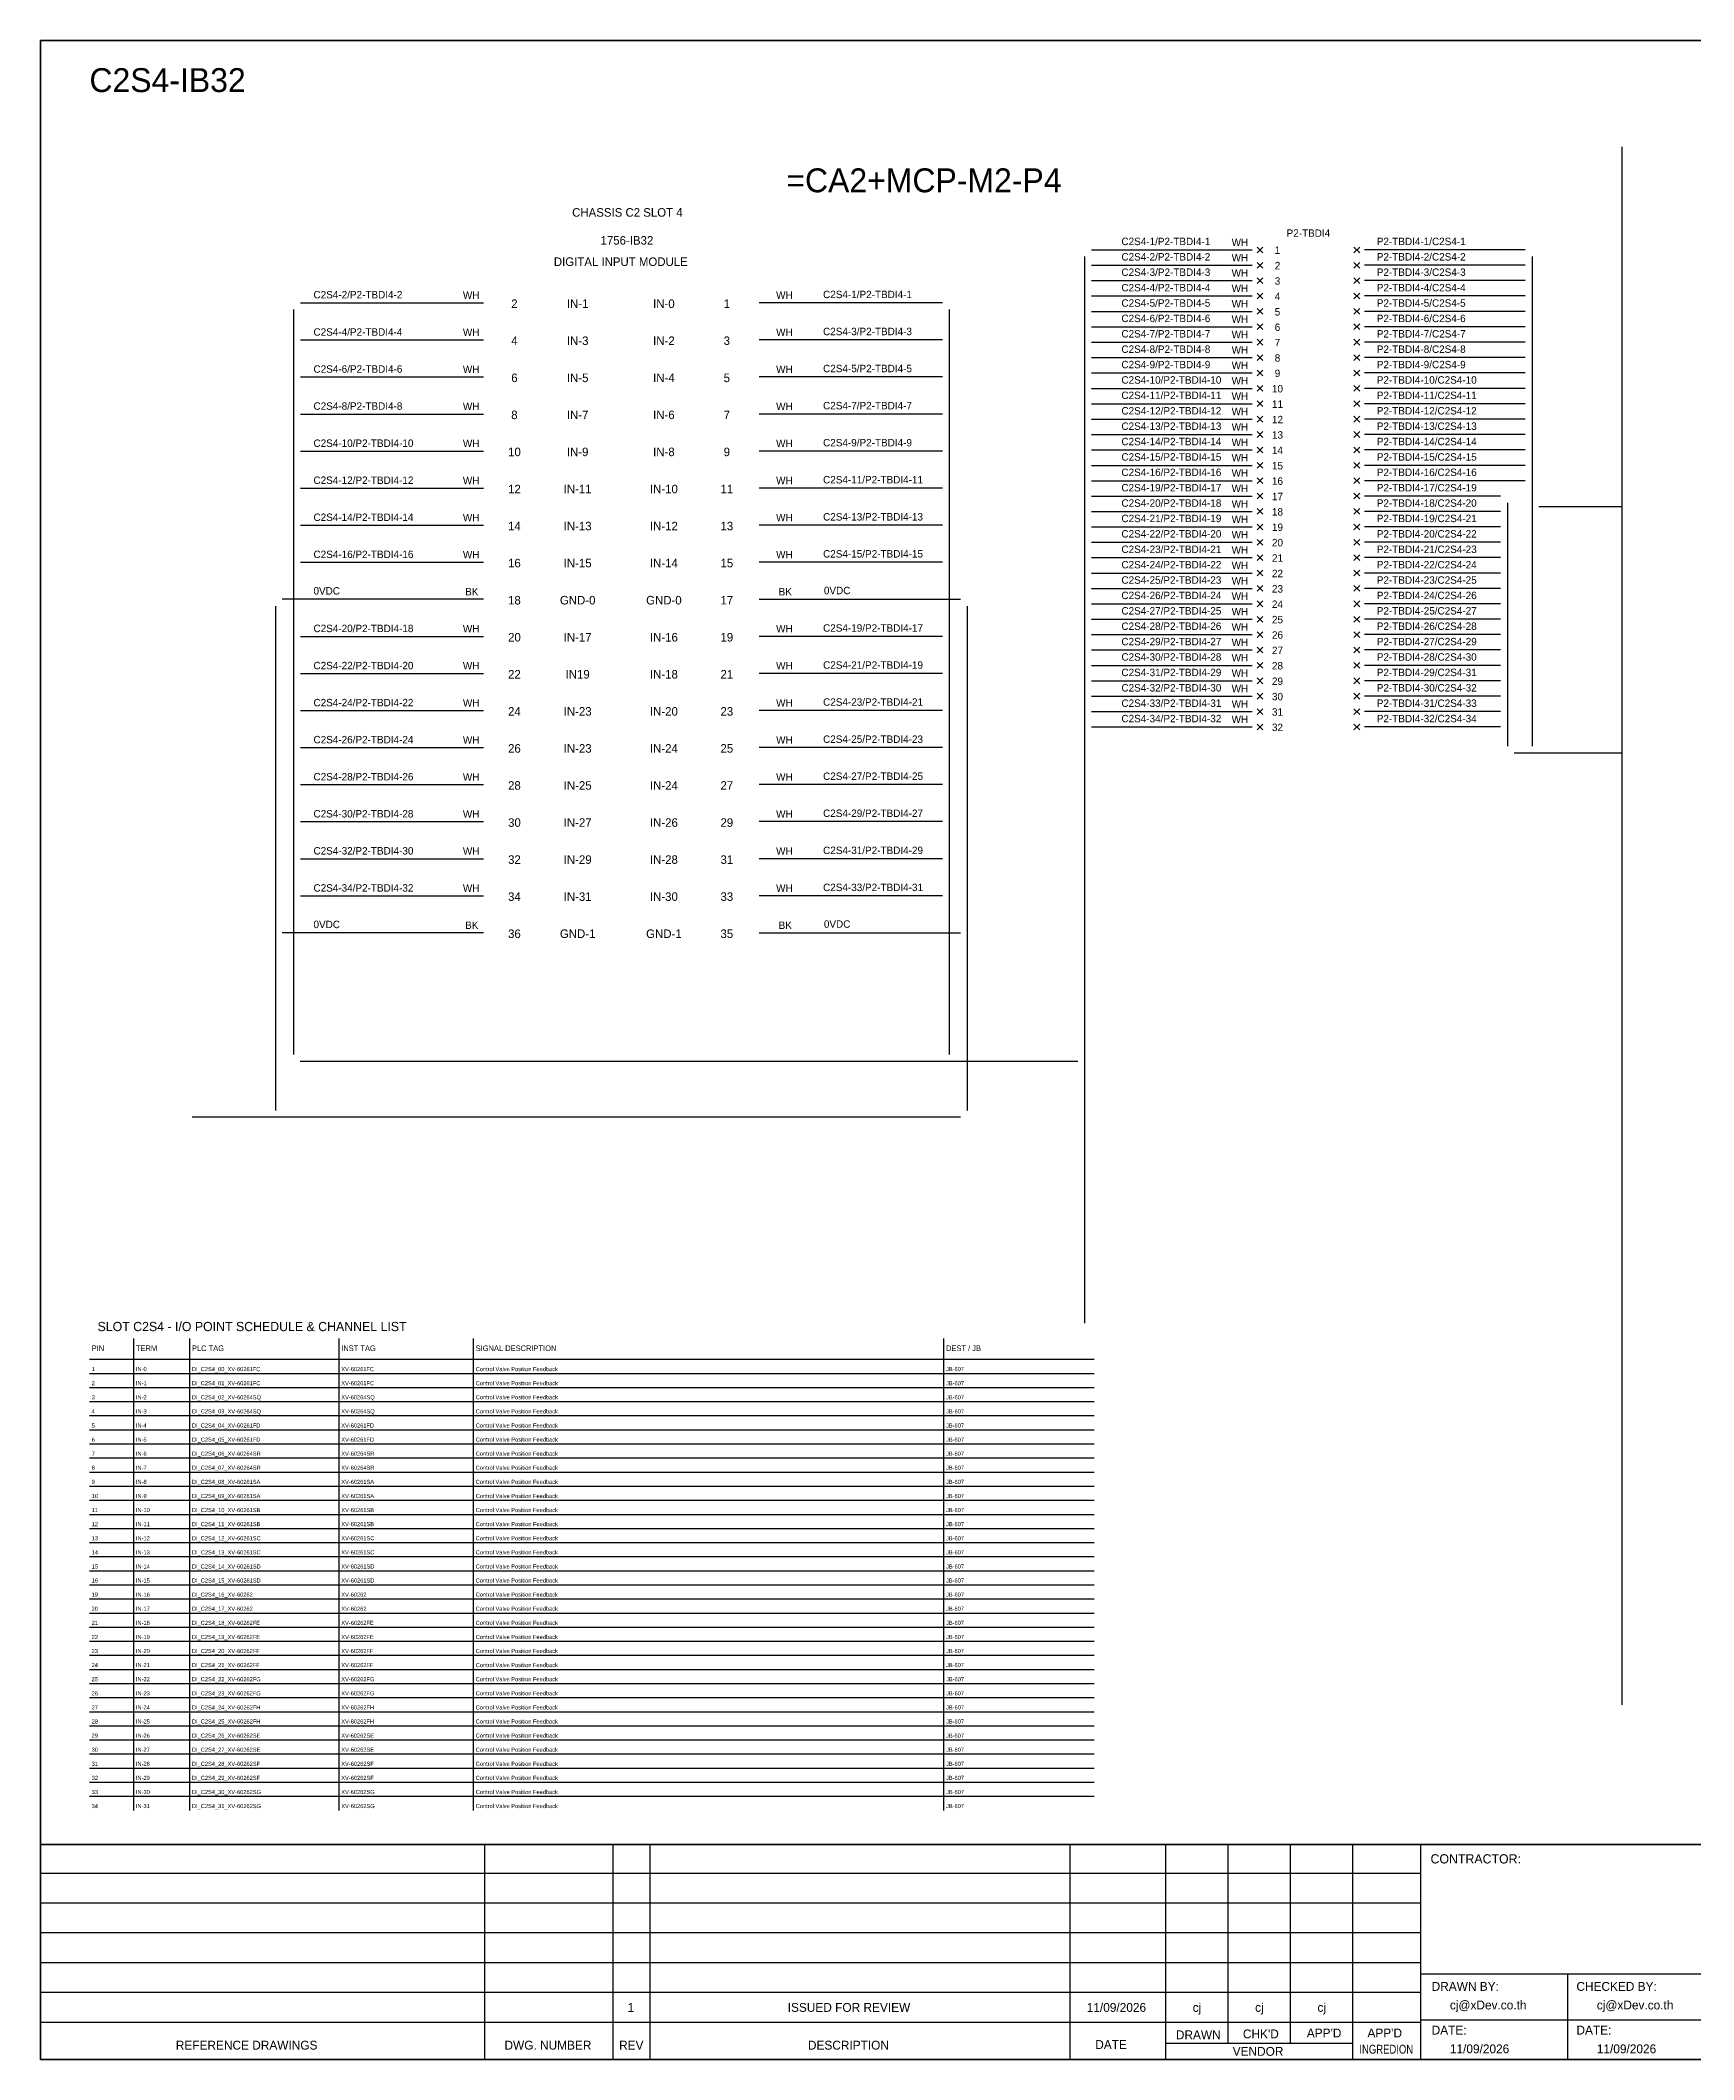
# Model space of a CAD drawing. Header units: metres. Extents: x 0 to 54213, y 0 to 2704.
# Drawn here: x 29353 to 31567, y 0 to 2704 of the extents above; entities that cross this region are included whole.
import ezdxf
from ezdxf.enums import TextEntityAlignment as Align

# ---------------------------------------------------------------- set-up
doc = ezdxf.new("R2010")
doc.units = ezdxf.units.M

msp = doc.modelspace()

# ---------------------------------------------------------------- linework, layer by layer
at = {"color": 1, "ltscale": 25.4}
for p, q in [((30990.3, 2427.5), (30982.7, 2419.9)), ((30982.7, 2427.5), (30990.3, 2419.9)), ((30990.3, 2406.9), (30982.7, 2399.2)), ((30982.7, 2406.9), (30990.3, 2399.2)), ((31112.4, 2427.5), (31120.1, 2419.9)), ((31120.1, 2427.5), (31112.4, 2419.9)), ((31112.4, 2406.9), (31120.1, 2399.2)), ((31120.1, 2406.9), (31112.4, 2399.2)), ((30990.3, 2386.3), (30982.7, 2378.6)), ((30982.7, 2386.3), (30990.3, 2378.6)), ((31112.4, 2386.3), (31120.1, 2378.6)), ((31120.1, 2386.3), (31112.4, 2378.6)), ((30990.3, 2365.7), (30982.7, 2358)), ((30982.7, 2365.7), (30990.3, 2358)), ((31112.4, 2365.7), (31120.1, 2358)), ((31120.1, 2365.7), (31112.4, 2358)), ((30990.3, 2345.1), (30982.7, 2337.4)), ((30982.7, 2345.1), (30990.3, 2337.4)), ((31112.4, 2345.1), (31120.1, 2337.4)), ((31120.1, 2345.1), (31112.4, 2337.4)), ((30990.3, 2324.5), (30982.7, 2316.8)), ((30982.7, 2324.5), (30990.3, 2316.8)), ((30990.3, 2303.9), (30982.7, 2296.2)), ((30982.7, 2303.9), (30990.3, 2296.2)), ((31112.4, 2324.5), (31120.1, 2316.8)), ((31120.1, 2324.5), (31112.4, 2316.8)), ((31112.4, 2303.9), (31120.1, 2296.2)), ((31120.1, 2303.9), (31112.4, 2296.2)), ((30990.3, 2283.2), (30982.7, 2275.6)), ((30982.7, 2283.2), (30990.3, 2275.6)), ((31112.4, 2283.2), (31120.1, 2275.6)), ((31120.1, 2283.2), (31112.4, 2275.6)), ((30990.3, 2262.6), (30982.7, 2255)), ((30982.7, 2262.6), (30990.3, 2255)), ((31112.4, 2262.6), (31120.1, 2255)), ((31120.1, 2262.6), (31112.4, 2255)), ((30990.3, 2242), (30982.7, 2234.3)), ((30982.7, 2242), (30990.3, 2234.3)), ((30990.3, 2221.4), (30982.7, 2213.7)), ((30982.7, 2221.4), (30990.3, 2213.7)), ((31112.4, 2242), (31120.1, 2234.3)), ((31120.1, 2242), (31112.4, 2234.3)), ((31112.4, 2221.4), (31120.1, 2213.7)), ((31120.1, 2221.4), (31112.4, 2213.7)), ((30990.3, 2200.8), (30982.7, 2193.1)), ((30982.7, 2200.8), (30990.3, 2193.1)), ((31112.4, 2200.8), (31120.1, 2193.1)), ((31120.1, 2200.8), (31112.4, 2193.1)), ((30990.3, 2180.2), (30982.7, 2172.5)), ((30982.7, 2180.2), (30990.3, 2172.5)), ((31112.4, 2180.2), (31120.1, 2172.5)), ((31120.1, 2180.2), (31112.4, 2172.5)), ((30990.3, 2159.6), (30982.7, 2151.9)), ((30982.7, 2159.6), (30990.3, 2151.9)), ((30990.3, 2139), (30982.7, 2131.3)), ((30982.7, 2139), (30990.3, 2131.3)), ((31112.4, 2159.6), (31120.1, 2151.9)), ((31120.1, 2159.6), (31112.4, 2151.9)), ((31112.4, 2139), (31120.1, 2131.3)), ((31120.1, 2139), (31112.4, 2131.3)), ((30990.3, 2118.3), (30982.7, 2110.7)), ((30982.7, 2118.3), (30990.3, 2110.7)), ((31112.4, 2118.3), (31120.1, 2110.7)), ((31120.1, 2118.3), (31112.4, 2110.7)), ((30990.3, 2097.7), (30982.7, 2090.1)), ((30982.7, 2097.7), (30990.3, 2090.1)), ((31112.4, 2097.7), (31120.1, 2090.1)), ((31120.1, 2097.7), (31112.4, 2090.1)), ((30990.3, 2077.1), (30982.7, 2069.5)), ((30982.7, 2077.1), (30990.3, 2069.5)), ((30990.3, 2056.5), (30982.7, 2048.8)), ((30982.7, 2056.5), (30990.3, 2048.8)), ((31112.4, 2077.1), (31120.1, 2069.5)), ((31120.1, 2077.1), (31112.4, 2069.5)), ((31112.4, 2056.5), (31120.1, 2048.8)), ((31120.1, 2056.5), (31112.4, 2048.8)), ((30990.3, 2035.9), (30982.7, 2028.2)), ((30982.7, 2035.9), (30990.3, 2028.2)), ((31112.4, 2035.9), (31120.1, 2028.2)), ((31120.1, 2035.9), (31112.4, 2028.2)), ((30990.3, 2015.3), (30982.7, 2007.6)), ((30982.7, 2015.3), (30990.3, 2007.6)), ((31112.4, 2015.3), (31120.1, 2007.6)), ((31120.1, 2015.3), (31112.4, 2007.6)), ((30990.3, 1994.7), (30982.7, 1987)), ((30982.7, 1994.7), (30990.3, 1987)), ((31112.4, 1994.7), (31120.1, 1987)), ((31120.1, 1994.7), (31112.4, 1987)), ((30990.3, 1974.1), (30982.7, 1966.4)), ((30982.7, 1974.1), (30990.3, 1966.4)), ((30990.3, 1953.5), (30982.7, 1945.8)), ((30982.7, 1953.5), (30990.3, 1945.8)), ((31112.4, 1974.1), (31120.1, 1966.4)), ((31120.1, 1974.1), (31112.4, 1966.4)), ((31112.4, 1953.5), (31120.1, 1945.8)), ((31120.1, 1953.5), (31112.4, 1945.8)), ((30990.3, 1932.8), (30982.7, 1925.2)), ((30982.7, 1932.8), (30990.3, 1925.2)), ((31112.4, 1932.8), (31120.1, 1925.2)), ((31120.1, 1932.8), (31112.4, 1925.2)), ((30990.3, 1912.2), (30982.7, 1904.6)), ((30982.7, 1912.2), (30990.3, 1904.6)), ((31112.4, 1912.2), (31120.1, 1904.6)), ((31120.1, 1912.2), (31112.4, 1904.6)), ((30990.3, 1891.6), (30982.7, 1883.9)), ((30982.7, 1891.6), (30990.3, 1883.9)), ((30990.3, 1871), (30982.7, 1863.3)), ((30982.7, 1871), (30990.3, 1863.3)), ((31112.4, 1891.6), (31120.1, 1883.9)), ((31120.1, 1891.6), (31112.4, 1883.9)), ((31112.4, 1871), (31120.1, 1863.3)), ((31120.1, 1871), (31112.4, 1863.3)), ((30990.3, 1850.4), (30982.7, 1842.7)), ((30982.7, 1850.4), (30990.3, 1842.7)), ((31112.4, 1850.4), (31120.1, 1842.7)), ((31120.1, 1850.4), (31112.4, 1842.7)), ((30990.3, 1829.8), (30982.7, 1822.1)), ((30982.7, 1829.8), (30990.3, 1822.1)), ((31112.4, 1829.8), (31120.1, 1822.1)), ((31120.1, 1829.8), (31112.4, 1822.1)), ((30990.3, 1809.2), (30982.7, 1801.5)), ((30982.7, 1809.2), (30990.3, 1801.5)), ((30990.3, 1788.6), (30982.7, 1780.9)), ((30982.7, 1788.6), (30990.3, 1780.9)), ((31112.4, 1809.2), (31120.1, 1801.5)), ((31120.1, 1809.2), (31112.4, 1801.5)), ((31112.4, 1788.6), (31120.1, 1780.9)), ((31120.1, 1788.6), (31112.4, 1780.9))]:
    msp.add_line(p, q, dxfattribs=at)
at = {"color": 7}
for p, q in [((29478.1, 333.8), (29478.1, 965.9)), ((29553.1, 333.8), (29553.1, 965.9)), ((29753.1, 333.8), (29753.1, 965.9)), ((29933.1, 333.8), (29933.1, 965.9)), ((30563.1, 333.8), (30563.1, 965.9)), ((29418.8, 937.9), (30764.6, 937.9))]:
    msp.add_line(p, q, dxfattribs=at)
at = {"color": 8}
for p, q in [((29418.8, 919), (30764.6, 919)), ((29418.8, 900.1), (30764.6, 900.1)), ((29418.8, 881.3), (30764.6, 881.3)), ((29418.8, 862.4), (30764.6, 862.4)), ((29418.8, 843.5), (30764.6, 843.5)), ((29418.8, 824.6), (30764.6, 824.6)), ((29418.8, 805.8), (30764.6, 805.8)), ((29418.8, 786.9), (30764.6, 786.9)), ((29418.8, 768), (30764.6, 768)), ((29418.8, 749.1), (30764.6, 749.1)), ((29418.8, 730.2), (30764.6, 730.2)), ((29418.8, 711.4), (30764.6, 711.4)), ((29418.8, 692.5), (30764.6, 692.5)), ((29418.8, 673.6), (30764.6, 673.6)), ((29418.8, 654.7), (30764.6, 654.7)), ((29418.8, 635.9), (30764.6, 635.9)), ((29418.8, 617), (30764.6, 617)), ((29418.8, 598.1), (30764.6, 598.1)), ((29418.8, 579.2), (30764.6, 579.2)), ((29418.8, 560.3), (30764.6, 560.3)), ((29418.8, 541.5), (30764.6, 541.5)), ((29418.8, 522.6), (30764.6, 522.6)), ((29418.8, 503.7), (30764.6, 503.7)), ((29418.8, 484.8), (30764.6, 484.8)), ((29418.8, 465.9), (30764.6, 465.9)), ((29418.8, 447.1), (30764.6, 447.1)), ((29418.8, 428.2), (30764.6, 428.2)), ((29418.8, 409.3), (30764.6, 409.3)), ((29418.8, 390.4), (30764.6, 390.4)), ((29418.8, 371.6), (30764.6, 371.6)), ((29418.8, 352.7), (30764.6, 352.7))]:
    msp.add_line(p, q, dxfattribs=at)
at = {"layer": 'GT_1', "color": 4}
for p, q in [((29948.5, 0), (29948.5, 288.2)), ((30120.4, 0), (30120.4, 288.2)), ((30169.6, 0), (30169.6, 288.2)), ((30732.2, 0), (30732.2, 288.2)), ((30860.5, 0), (30860.5, 288.2)), ((30944.1, 21.8), (30944.1, 288.2)), ((31027.6, 21.8), (31027.6, 288.2)), ((31110.9, 0), (31110.9, 288.2)), ((31201.9, 0), (31201.9, 288.2)), ((31201.9, 249.3), (29353.1, 249.3)), ((31201.9, 209.5), (29353.1, 209.5)), ((31201.9, 169.6), (29353.1, 169.6)), ((31201.9, 129.7), (29353.1, 129.7)), ((31988.9, 114.3), (31201.9, 114.3)), ((31398.7, 0), (31398.7, 114.3)), ((31201.9, 89.7), (29353.1, 89.7)), ((31201.8, 49.8), (29353.1, 49.8)), ((31988.9, 52.9), (31201.9, 52.9)), ((31110.9, 21.8), (30860.5, 21.8))]:
    msp.add_line(p, q, dxfattribs=at)
at = {"layer": 'HELPPOINT', "color": 4, "lineweight": 35}
for p, q in [((29353.1, 0), (29353.1, 2704.2)), ((29353.1, 2704.2), (33246.4, 2704.2)), ((29353.1, 0), (29353.1, 2704.2)), ((29353.1, 2704.2), (33246.4, 2704.2)), ((33246.4, 0), (29353.1, 0)), ((33246.4, 0), (29353.1, 0))]:
    msp.add_line(p, q, dxfattribs=at)
at = {"layer": 'IE-WIRE', "color": 4, "ltscale": 25.4}
for p, q in [((30751.7, 2414.6), (30751.7, 986.1)), ((30760.8, 2423.7), (30976.2, 2423.7)), ((31341.9, 2423.7), (31126.5, 2423.7)), ((31351, 2414.6), (31351, 1759)), ((30760.8, 2403.1), (30976.2, 2403.1)), ((30760.8, 2382.5), (30976.2, 2382.5)), ((31341.9, 2403.1), (31126.5, 2403.1)), ((31341.9, 2382.5), (31126.5, 2382.5)), ((29701.3, 2352.7), (29946.5, 2352.7)), ((30561.3, 2352.7), (30316, 2352.7)), ((30760.8, 2361.9), (30976.2, 2361.9)), ((31341.9, 2361.9), (31126.5, 2361.9)), ((29692.1, 2343.6), (29692.1, 1346.2)), ((30570.4, 2343.6), (30570.4, 1346.2)), ((30760.8, 2341.2), (30976.2, 2341.2)), ((31341.9, 2341.2), (31126.5, 2341.2)), ((29701.3, 2303.1), (29946.5, 2303.1)), ((30561.3, 2303.1), (30316, 2303.1)), ((30760.8, 2320.6), (30976.2, 2320.6)), ((30760.8, 2300), (30976.2, 2300)), ((31341.9, 2320.6), (31126.5, 2320.6)), ((31341.9, 2300), (31126.5, 2300)), ((30760.8, 2279.4), (30976.2, 2279.4)), ((31341.9, 2279.4), (31126.5, 2279.4)), ((29701.3, 2253.5), (29946.5, 2253.5)), ((30561.3, 2253.5), (30316, 2253.5)), ((30760.8, 2258.8), (30976.2, 2258.8)), ((31341.9, 2258.8), (31126.5, 2258.8)), ((30760.8, 2238.2), (30976.2, 2238.2)), ((30760.8, 2217.6), (30976.2, 2217.6)), ((31341.9, 2238.2), (31126.5, 2238.2)), ((31341.9, 2217.6), (31126.5, 2217.6)), ((29701.3, 2203.8), (29946.5, 2203.8)), ((30561.3, 2203.8), (30316, 2203.8)), ((30760.8, 2197), (30976.2, 2197)), ((31341.9, 2197), (31126.5, 2197)), ((30760.8, 2176.3), (30976.2, 2176.3)), ((31341.9, 2176.3), (31126.5, 2176.3)), ((29701.3, 2154.2), (29946.5, 2154.2)), ((30561.3, 2154.2), (30316, 2154.2)), ((30760.8, 2155.7), (30976.2, 2155.7)), ((31341.9, 2155.7), (31126.5, 2155.7)), ((30760.8, 2135.1), (30976.2, 2135.1)), ((30760.8, 2114.5), (30976.2, 2114.5)), ((31341.9, 2135.1), (31126.5, 2135.1)), ((31341.9, 2114.5), (31126.5, 2114.5)), ((29701.3, 2104.6), (29946.5, 2104.6)), ((30561.3, 2104.6), (30316, 2104.6)), ((30760.8, 2093.9), (30976.2, 2093.9)), ((31308.8, 2093.9), (31126.5, 2093.9)), ((31317.9, 2084.8), (31317.9, 1759)), ((30760.8, 2073.3), (30976.2, 2073.3)), ((31308.8, 2073.3), (31126.5, 2073.3)), ((29701.3, 2055), (29946.5, 2055)), ((30561.3, 2055), (30316, 2055)), ((30760.8, 2052.7), (30976.2, 2052.7)), ((30760.8, 2032.1), (30976.2, 2032.1)), ((31308.8, 2052.7), (31126.5, 2052.7)), ((31308.8, 2032.1), (31126.5, 2032.1)), ((29701.3, 2005.3), (29946.5, 2005.3)), ((30561.3, 2005.3), (30316, 2005.3)), ((30760.8, 2011.5), (30976.2, 2011.5)), ((31308.8, 2011.5), (31126.5, 2011.5)), ((30760.8, 1990.8), (30976.2, 1990.8)), ((31308.8, 1990.8), (31126.5, 1990.8)), ((30760.8, 1970.2), (30976.2, 1970.2)), ((30760.8, 1949.6), (30976.2, 1949.6)), ((31308.8, 1970.2), (31126.5, 1970.2)), ((31308.8, 1949.6), (31126.5, 1949.6)), ((30760.8, 1929), (30976.2, 1929)), ((31308.8, 1929), (31126.5, 1929)), ((29701.3, 1906.1), (29946.5, 1906.1)), ((30561.3, 1906.1), (30316, 1906.1)), ((30760.8, 1908.4), (30976.2, 1908.4)), ((31308.8, 1908.4), (31126.5, 1908.4)), ((30760.8, 1887.8), (30976.2, 1887.8)), ((30760.8, 1867.2), (30976.2, 1867.2)), ((31308.8, 1887.8), (31126.5, 1887.8)), ((31308.8, 1867.2), (31126.5, 1867.2)), ((29701.3, 1856.4), (29946.5, 1856.4)), ((30561.3, 1856.4), (30316, 1856.4)), ((30760.8, 1846.6), (30976.2, 1846.6)), ((31308.8, 1846.6), (31126.5, 1846.6)), ((30760.8, 1825.9), (30976.2, 1825.9)), ((31308.8, 1825.9), (31126.5, 1825.9)), ((29701.3, 1806.8), (29946.5, 1806.8)), ((30561.3, 1806.8), (30316, 1806.8)), ((30760.8, 1805.3), (30976.2, 1805.3)), ((31308.8, 1805.3), (31126.5, 1805.3)), ((30760.8, 1784.7), (30976.2, 1784.7)), ((31308.8, 1784.7), (31126.5, 1784.7)), ((29701.3, 1757.2), (29946.5, 1757.2)), ((30561.3, 1757.2), (30316, 1757.2)), ((29701.3, 1707.5), (29946.5, 1707.5)), ((30561.3, 1707.5), (30316, 1707.5)), ((29701.3, 1657.9), (29946.5, 1657.9)), ((30561.3, 1657.9), (30316, 1657.9)), ((29701.3, 1608.3), (29946.5, 1608.3)), ((30561.3, 1608.3), (30316, 1608.3)), ((29701.3, 1558.6), (29946.5, 1558.6)), ((30561.3, 1558.6), (30316, 1558.6))]:
    msp.add_line(p, q, dxfattribs=at)
at = {"layer": 'IE-WIRE', "color": 4}
for p, q in [((31360, 2079.9), (31471.3, 2079.9)), ((31326.9, 1750.1), (31471.3, 1750.1)), ((29701.2, 1337), (30742.5, 1337))]:
    msp.add_line(p, q, dxfattribs=at)
at = {"layer": 'IE-WIRE', "color": 7, "ltscale": 25.4}
for p, q in [((29946.5, 1955.7), (29677.1, 1955.7)), ((30316, 1955.7), (30585.4, 1955.7)), ((29668, 1946.5), (29668, 1270.9)), ((30594.5, 1946.5), (30594.5, 1270.9)), ((29946.5, 1509), (29677.1, 1509)), ((30316, 1509), (30585.4, 1509)), ((30585.6, 1262), (29556.5, 1262))]:
    msp.add_line(p, q, dxfattribs=at)
at = {"layer": 'MEMBER', "color": 4, "lineweight": 35}
msp.add_line((29353.1, 288.2), (33246.4, 288.2), dxfattribs=at)
msp.add_line((29353.1, 288.2), (33246.4, 288.2), dxfattribs=at)
at = {"layer": 'x01001-FrameArea'}
msp.add_line((31471.3, 2561.5), (31471.3, 475), dxfattribs=at)

# ---------------------------------------------------------------- texts
at = {"color": 2}
msp.add_text('C2S4-IB32', height=32, dxfattribs=at).set_placement((29418.8, 2635))
for s, height, p in [('=CA2+MCP-M2-P4', 32, (30536.5, 2516.8)), ('CHASSIS C2 SLOT 4', 11.441, (30139.3, 2473.8)), ('1756-IB32', 11.44, (30138.7, 2436.4)), ('DIGITAL INPUT MODULE', 11.441, (30130.5, 2407.8)), ('2', 11.4, (29988, 2351.6)), ('IN-1', 11.44, (30072.7, 2351.6)), ('IN-0', 11.44, (30188.2, 2351.6)), ('1', 11.4, (30272.5, 2351.6)), ('4', 11.4, (29988, 2302)), ('IN-3', 11.44, (30072.7, 2302)), ('IN-2', 11.44, (30188.2, 2302)), ('3', 11.4, (30272.5, 2302)), ('6', 11.4, (29988, 2252.3)), ('IN-5', 11.44, (30072.7, 2252.3)), ('IN-4', 11.44, (30188.2, 2252.3)), ('5', 11.4, (30272.5, 2252.3)), ('8', 11.4, (29988, 2202.7)), ('IN-7', 11.44, (30072.7, 2202.7)), ('IN-6', 11.44, (30188.2, 2202.7)), ('7', 11.4, (30272.5, 2202.7)), ('10', 11.44, (29988, 2153.1)), ('IN-9', 11.44, (30072.7, 2153.1)), ('IN-8', 11.44, (30188.2, 2153.1)), ('9', 11.4, (30272.5, 2153.1)), ('12', 11.44, (29988, 2103.4)), ('IN-10', 11.44, (30188.2, 2103.4)), ('IN-11', 11.44, (30072.7, 2103.4)), ('11', 11.44, (30272.5, 2103.4)), ('14', 11.44, (29988, 2053.8)), ('IN-13', 11.44, (30072.7, 2053.8)), ('IN-12', 11.44, (30188.2, 2053.8)), ('13', 11.44, (30272.5, 2053.8)), ('16', 11.44, (29988, 2004.2)), ('IN-15', 11.44, (30072.7, 2004.2)), ('IN-14', 11.44, (30188.2, 2004.2)), ('15', 11.44, (30272.5, 2004.2)), ('18', 11.44, (29988, 1954.5)), ('GND-0', 11.44, (30072.7, 1954.5)), ('GND-0', 11.44, (30188.2, 1954.5)), ('17', 11.44, (30272.5, 1954.5)), ('20', 11.44, (29988, 1904.9)), ('IN-17', 11.44, (30072.7, 1904.9)), ('IN-16', 11.44, (30188.2, 1904.9)), ('19', 11.44, (30272.5, 1904.9)), ('22', 11.44, (29988, 1855.3)), ('IN19', 11.44, (30072.7, 1855.3)), ('IN-18', 11.44, (30188.2, 1855.3)), ('21', 11.44, (30272.5, 1855.3)), ('24', 11.44, (29988, 1805.6)), ('IN-23', 11.44, (30072.7, 1805.6)), ('IN-20', 11.44, (30188.2, 1805.6)), ('23', 11.44, (30272.5, 1805.6)), ('26', 11.44, (29988, 1756)), ('IN-23', 11.44, (30072.7, 1756)), ('IN-24', 11.44, (30188.2, 1756)), ('25', 11.44, (30272.5, 1756)), ('28', 11.44, (29988, 1706.4)), ('IN-25', 11.44, (30072.7, 1706.4)), ('IN-24', 11.44, (30188.2, 1706.4)), ('27', 11.44, (30272.5, 1706.4)), ('30', 11.44, (29988, 1656.7)), ('IN-27', 11.44, (30072.7, 1656.7)), ('IN-26', 11.44, (30188.2, 1656.7)), ('29', 11.44, (30272.5, 1656.7)), ('32', 11.44, (29988, 1607.1)), ('IN-29', 11.44, (30072.7, 1607.1)), ('IN-28', 11.44, (30188.2, 1607.1)), ('31', 11.44, (30272.5, 1607.1)), ('34', 11.44, (29988, 1557.5)), ('IN-31', 11.44, (30072.7, 1557.5)), ('IN-30', 11.44, (30188.2, 1557.5)), ('33', 11.44, (30272.5, 1557.5)), ('36', 11.44, (29988, 1507.8)), ('GND-1', 11.44, (30072.7, 1507.8)), ('GND-1', 11.44, (30188.2, 1507.8)), ('35', 11.44, (30272.5, 1507.8))]:
    msp.add_text(s, height=height, dxfattribs=at).set_placement(p, align=Align.MIDDLE_CENTER)
at = {"color": 4}
for s, height, p in [('C2S4-1/P2-TBDI4-1', 9.949, (30801, 2430)), ('WH', 9.95, (30948.6, 2428.9)), ('P2-TBDI4-1/C2S4-1', 9.949, (31143, 2430)), ('C2S4-2/P2-TBDI4-2', 9.949, (30801, 2409.4)), ('WH', 9.95, (30948.6, 2408.3)), ('P2-TBDI4-2/C2S4-2', 9.949, (31143, 2409.4)), ('C2S4-3/P2-TBDI4-3', 9.949, (30801, 2388.8)), ('WH', 9.95, (30948.6, 2387.7)), ('P2-TBDI4-3/C2S4-3', 9.949, (31143, 2388.8)), ('C2S4-2/P2-TBDI4-2', 9.949, (29718.9, 2358.7)), ('WH', 9.95, (29919, 2358)), ('WH', 9.95, (30338.5, 2358)), ('C2S4-1/P2-TBDI4-1', 9.949, (30401.4, 2359)), ('C2S4-4/P2-TBDI4-4', 9.949, (30801, 2368.1)), ('C2S4-5/P2-TBDI4-5', 9.949, (30801, 2347.5)), ('WH', 9.95, (30948.6, 2367.1)), ('WH', 9.95, (30948.6, 2346.5)), ('P2-TBDI4-4/C2S4-4', 9.949, (31143, 2368.1)), ('P2-TBDI4-5/C2S4-5', 9.949, (31143, 2347.5)), ('C2S4-6/P2-TBDI4-6', 9.949, (30801, 2326.9)), ('WH', 9.95, (30948.6, 2325.9)), ('P2-TBDI4-6/C2S4-6', 9.949, (31143, 2326.9)), ('C2S4-4/P2-TBDI4-4', 9.949, (29718.9, 2308.7)), ('WH', 9.95, (29919, 2308.4)), ('WH', 9.95, (30338.5, 2308.4)), ('C2S4-3/P2-TBDI4-3', 9.949, (30401.4, 2309.4)), ('C2S4-7/P2-TBDI4-7', 9.949, (30801, 2306.3)), ('WH', 9.95, (30948.6, 2305.3)), ('P2-TBDI4-7/C2S4-7', 9.949, (31143, 2306.3)), ('C2S4-8/P2-TBDI4-8', 9.949, (30801, 2285.7)), ('C2S4-9/P2-TBDI4-9', 9.949, (30801, 2265.1)), ('WH', 9.95, (30948.6, 2284.7)), ('WH', 9.95, (30948.6, 2264.1)), ('P2-TBDI4-8/C2S4-8', 9.949, (31143, 2285.7)), ('P2-TBDI4-9/C2S4-9', 9.949, (31143, 2265.1)), ('C2S4-6/P2-TBDI4-6', 9.949, (29718.9, 2259.1)), ('WH', 9.95, (29919, 2258.7)), ('WH', 9.95, (30338.5, 2258.7)), ('C2S4-5/P2-TBDI4-5', 9.949, (30401.4, 2259.8)), ('C2S4-10/P2-TBDI4-10', 9.949, (30801, 2244.5)), ('WH', 9.95, (30948.6, 2243.4)), ('P2-TBDI4-10/C2S4-10', 9.949, (31143, 2244.5)), ('C2S4-8/P2-TBDI4-8', 9.949, (29718.9, 2209.5)), ('WH', 9.95, (29919, 2209.1)), ('WH', 9.95, (30338.5, 2209.1)), ('C2S4-7/P2-TBDI4-7', 9.949, (30401.4, 2210.1)), ('C2S4-11/P2-TBDI4-11', 9.949, (30801, 2223.9)), ('WH', 9.95, (30948.6, 2222.8)), ('P2-TBDI4-11/C2S4-11', 9.949, (31143, 2223.9)), ('C2S4-12/P2-TBDI4-12', 9.949, (30801, 2203.2)), ('C2S4-13/P2-TBDI4-13', 9.949, (30801, 2182.6)), ('WH', 9.95, (30948.6, 2202.2)), ('WH', 9.95, (30948.6, 2181.6)), ('P2-TBDI4-12/C2S4-12', 9.949, (31143, 2203.2)), ('P2-TBDI4-13/C2S4-13', 9.949, (31143, 2182.6)), ('C2S4-10/P2-TBDI4-10', 9.949, (29718.9, 2159.8)), ('WH', 9.95, (29919, 2159.5)), ('WH', 9.95, (30338.5, 2159.5)), ('C2S4-9/P2-TBDI4-9', 9.949, (30401.4, 2160.5)), ('C2S4-14/P2-TBDI4-14', 9.949, (30801, 2162)), ('WH', 9.95, (30948.6, 2161)), ('P2-TBDI4-14/C2S4-14', 9.949, (31143, 2162)), ('C2S4-15/P2-TBDI4-15', 9.949, (30801, 2141.4)), ('WH', 9.95, (30948.6, 2140.4)), ('P2-TBDI4-15/C2S4-15', 9.949, (31143, 2141.4)), ('C2S4-12/P2-TBDI4-12', 9.949, (29718.9, 2110.2)), ('WH', 9.95, (29919, 2109.8)), ('WH', 9.95, (30338.5, 2109.8)), ('C2S4-11/P2-TBDI4-11', 9.949, (30401.4, 2110.9)), ('C2S4-16/P2-TBDI4-16', 9.949, (30801, 2120.8)), ('C2S4-19/P2-TBDI4-17', 9.949, (30801, 2100.2)), ('WH', 9.95, (30948.6, 2119.8)), ('P2-TBDI4-16/C2S4-16', 9.949, (31143, 2120.8)), ('P2-TBDI4-17/C2S4-19', 9.949, (31143, 2100.2)), ('C2S4-20/P2-TBDI4-18', 9.949, (30801, 2079.6)), ('WH', 9.95, (30948.6, 2099.2)), ('WH', 9.95, (30948.6, 2078.5)), ('P2-TBDI4-18/C2S4-20', 9.949, (31143, 2079.6)), ('C2S4-14/P2-TBDI4-14', 9.949, (29718.9, 2060.6)), ('WH', 9.95, (29919, 2060.2)), ('WH', 9.95, (30338.5, 2060.2)), ('C2S4-13/P2-TBDI4-13', 9.949, (30401.4, 2061.2)), ('C2S4-21/P2-TBDI4-19', 9.949, (30801, 2059)), ('WH', 9.95, (30948.6, 2057.9)), ('P2-TBDI4-19/C2S4-21', 9.949, (31143, 2059)), ('C2S4-22/P2-TBDI4-20', 9.949, (30801, 2038.4)), ('C2S4-23/P2-TBDI4-21', 9.949, (30801, 2017.7)), ('WH', 9.95, (30948.6, 2037.3)), ('P2-TBDI4-20/C2S4-22', 9.949, (31143, 2038.4)), ('P2-TBDI4-21/C2S4-23', 9.949, (31143, 2017.7)), ('C2S4-16/P2-TBDI4-16', 9.949, (29718.9, 2010.9)), ('WH', 9.95, (29919, 2010.6)), ('WH', 9.95, (30338.5, 2010.6)), ('C2S4-15/P2-TBDI4-15', 9.949, (30401.4, 2011.6)), ('C2S4-24/P2-TBDI4-22', 9.949, (30801, 1997.1)), ('WH', 9.95, (30948.6, 2016.7)), ('WH', 9.95, (30948.6, 1996.1)), ('P2-TBDI4-22/C2S4-24', 9.949, (31143, 1997.1)), ('C2S4-25/P2-TBDI4-23', 9.949, (30801, 1976.5)), ('WH', 9.95, (30948.6, 1975.5)), ('P2-TBDI4-23/C2S4-25', 9.949, (31143, 1976.5)), ('C2S4-26/P2-TBDI4-24', 9.949, (30801, 1955.9)), ('WH', 9.95, (30948.6, 1954.9)), ('P2-TBDI4-24/C2S4-26', 9.949, (31143, 1955.9)), ('C2S4-20/P2-TBDI4-18', 9.949, (29718.9, 1911.7)), ('WH', 9.95, (29919, 1911.3)), ('WH', 9.95, (30338.5, 1911.3)), ('C2S4-19/P2-TBDI4-17', 9.949, (30401.4, 1912.3)), ('C2S4-27/P2-TBDI4-25', 9.949, (30801, 1935.3)), ('C2S4-28/P2-TBDI4-26', 9.949, (30801, 1914.7)), ('WH', 9.95, (30948.6, 1934.3)), ('WH', 9.95, (30948.6, 1913.6)), ('P2-TBDI4-25/C2S4-27', 9.949, (31143, 1935.3)), ('P2-TBDI4-26/C2S4-28', 9.949, (31143, 1914.7)), ('C2S4-29/P2-TBDI4-27', 9.949, (30801, 1894.1)), ('WH', 9.95, (30948.6, 1893)), ('P2-TBDI4-27/C2S4-29', 9.949, (31143, 1894.1)), ('C2S4-22/P2-TBDI4-20', 9.949, (29718.9, 1862)), ('WH', 9.95, (29919, 1861.7)), ('WH', 9.95, (30338.5, 1861.7)), ('C2S4-21/P2-TBDI4-19', 9.949, (30401.4, 1862.7)), ('C2S4-30/P2-TBDI4-28', 9.949, (30801, 1873.5)), ('WH', 9.95, (30948.6, 1872.4)), ('P2-TBDI4-28/C2S4-30', 9.949, (31143, 1873.5)), ('C2S4-31/P2-TBDI4-29', 9.949, (30801, 1852.8)), ('C2S4-32/P2-TBDI4-30', 9.949, (30801, 1832.2)), ('WH', 9.95, (30948.6, 1851.8)), ('WH', 9.95, (30948.6, 1831.2)), ('P2-TBDI4-29/C2S4-31', 9.949, (31143, 1852.8)), ('P2-TBDI4-30/C2S4-32', 9.949, (31143, 1832.2)), ('C2S4-24/P2-TBDI4-22', 9.949, (29718.9, 1812.4)), ('WH', 9.95, (29919, 1812)), ('WH', 9.95, (30338.5, 1812)), ('C2S4-23/P2-TBDI4-21', 9.949, (30401.4, 1813.1)), ('C2S4-33/P2-TBDI4-31', 9.949, (30801, 1811.6)), ('WH', 9.95, (30948.6, 1810.6)), ('P2-TBDI4-31/C2S4-33', 9.949, (31143, 1811.6)), ('C2S4-34/P2-TBDI4-32', 9.949, (30801, 1791)), ('WH', 9.95, (30948.6, 1790)), ('P2-TBDI4-32/C2S4-34', 9.949, (31143, 1791)), ('C2S4-26/P2-TBDI4-24', 9.949, (29718.9, 1762.8)), ('WH', 9.95, (29919, 1762.4)), ('WH', 9.95, (30338.5, 1762.4)), ('C2S4-25/P2-TBDI4-23', 9.949, (30401.4, 1763.4)), ('C2S4-28/P2-TBDI4-26', 9.949, (29718.9, 1713.1)), ('WH', 9.95, (29919, 1712.8)), ('WH', 9.95, (30338.5, 1712.8)), ('C2S4-27/P2-TBDI4-25', 9.949, (30401.4, 1713.8)), ('C2S4-30/P2-TBDI4-28', 9.949, (29718.9, 1663.5)), ('WH', 9.95, (29919, 1663.1)), ('WH', 9.95, (30338.5, 1663.1)), ('C2S4-29/P2-TBDI4-27', 9.949, (30401.4, 1664.2)), ('C2S4-32/P2-TBDI4-30', 9.949, (29718.9, 1613.9)), ('WH', 9.95, (29919, 1613.5)), ('WH', 9.95, (30338.5, 1613.5)), ('C2S4-31/P2-TBDI4-29', 9.949, (30401.4, 1614.5)), ('C2S4-34/P2-TBDI4-32', 9.949, (29718.9, 1564.2)), ('WH', 9.95, (29919, 1563.9)), ('WH', 9.95, (30338.5, 1563.9)), ('C2S4-33/P2-TBDI4-31', 9.949, (30401.4, 1564.9))]:
    msp.add_text(s, height=height, dxfattribs=at).set_placement(p)
msp.add_text('P2-TBDI4', height=9.95, dxfattribs=at).set_placement((31051.4, 2446.1), align=Align.MIDDLE_CENTER)
at = {"color": 7}
for s, height, p in [('0VDC', 9.95, (29718.9, 1962)), ('BK', 9.95, (29922, 1960.9)), ('BK', 9.95, (30341.9, 1960.9)), ('0VDC', 9.95, (30402.5, 1962.5)), ('0VDC', 9.95, (29718.9, 1515.3)), ('BK', 9.95, (29922, 1514.2)), ('BK', 9.95, (30341.9, 1514.2)), ('0VDC', 9.95, (30402.5, 1515.8)), ('1', 5.5, (29421.8, 922)), ('IN-0', 5.5, (29481.1, 922)), ('DI_C2S4_00_XV-60261FC', 5.5, (29556.1, 922)), ('XV-60261FC', 5.5, (29756.1, 922)), ('Control Valve Position Feedback', 5.5, (29936.1, 922)), ('JB-607', 5.5, (30566.1, 922)), ('2', 5.5, (29421.8, 903.1)), ('IN-1', 5.5, (29481.1, 903.1)), ('DI_C2S4_01_XV-60261FC', 5.5, (29556.1, 903.1)), ('XV-60261FC', 5.5, (29756.1, 903.1)), ('Control Valve Position Feedback', 5.5, (29936.1, 903.1)), ('JB-607', 5.5, (30566.1, 903.1)), ('4', 5.5, (29421.8, 865.4)), ('3', 5.5, (29421.8, 884.3)), ('IN-2', 5.5, (29481.1, 884.3)), ('IN-3', 5.5, (29481.1, 865.4)), ('DI_C2S4_02_XV-60264SQ', 5.5, (29556.1, 884.3)), ('DI_C2S4_03_XV-60264SQ', 5.5, (29556.1, 865.4)), ('XV-60264SQ', 5.5, (29756.1, 884.3)), ('XV-60264SQ', 5.5, (29756.1, 865.4)), ('Control Valve Position Feedback', 5.5, (29936.1, 884.3)), ('Control Valve Position Feedback', 5.5, (29936.1, 865.4)), ('JB-607', 5.5, (30566.1, 884.3)), ('JB-607', 5.5, (30566.1, 865.4)), ('5', 5.5, (29421.8, 846.5)), ('IN-4', 5.5, (29481.1, 846.5)), ('DI_C2S4_04_XV-60261FD', 5.5, (29556.1, 846.5)), ('XV-60261FD', 5.5, (29756.1, 846.5)), ('Control Valve Position Feedback', 5.5, (29936.1, 846.5)), ('JB-607', 5.5, (30566.1, 846.5)), ('6', 5.5, (29421.8, 827.6)), ('7', 5.5, (29421.8, 808.8)), ('IN-5', 5.5, (29481.1, 827.6)), ('IN-6', 5.5, (29481.1, 808.8)), ('DI_C2S4_05_XV-60261FD', 5.5, (29556.1, 827.6)), ('DI_C2S4_06_XV-60264SR', 5.5, (29556.1, 808.8)), ('XV-60261FD', 5.5, (29756.1, 827.6)), ('XV-60264SR', 5.5, (29756.1, 808.8)), ('Control Valve Position Feedback', 5.5, (29936.1, 827.6)), ('Control Valve Position Feedback', 5.5, (29936.1, 808.8)), ('JB-607', 5.5, (30566.1, 827.6)), ('JB-607', 5.5, (30566.1, 808.8)), ('8', 5.5, (29421.8, 789.9)), ('IN-7', 5.5, (29481.1, 789.9)), ('DI_C2S4_07_XV-60264SR', 5.5, (29556.1, 789.9)), ('XV-60264SR', 5.5, (29756.1, 789.9)), ('Control Valve Position Feedback', 5.5, (29936.1, 789.9)), ('JB-607', 5.5, (30566.1, 789.9)), ('9', 5.5, (29421.8, 771)), ('10', 5.5, (29421.8, 752.1)), ('IN-8', 5.5, (29481.1, 771)), ('IN-9', 5.5, (29481.1, 752.1)), ('DI_C2S4_08_XV-60261SA', 5.5, (29556.1, 771)), ('DI_C2S4_09_XV-60261SA', 5.5, (29556.1, 752.1)), ('XV-60261SA', 5.5, (29756.1, 771)), ('XV-60261SA', 5.5, (29756.1, 752.1)), ('Control Valve Position Feedback', 5.5, (29936.1, 771)), ('Control Valve Position Feedback', 5.5, (29936.1, 752.1)), ('JB-607', 5.5, (30566.1, 771)), ('JB-607', 5.5, (30566.1, 752.1)), ('11', 5.5, (29421.8, 733.2)), ('IN-10', 5.5, (29481.1, 733.2)), ('DI_C2S4_10_XV-60261SB', 5.5, (29556.1, 733.2)), ('XV-60261SB', 5.5, (29756.1, 733.2)), ('Control Valve Position Feedback', 5.5, (29936.1, 733.2)), ('JB-607', 5.5, (30566.1, 733.2)), ('12', 5.5, (29421.8, 714.4)), ('IN-11', 5.5, (29481.1, 714.4)), ('DI_C2S4_11_XV-60261SB', 5.5, (29556.1, 714.4)), ('XV-60261SB', 5.5, (29756.1, 714.4)), ('Control Valve Position Feedback', 5.5, (29936.1, 714.4)), ('JB-607', 5.5, (30566.1, 714.4)), ('13', 5.5, (29421.8, 695.5)), ('14', 5.5, (29421.8, 676.6)), ('IN-12', 5.5, (29481.1, 695.5)), ('IN-13', 5.5, (29481.1, 676.6)), ('DI_C2S4_12_XV-60261SC', 5.5, (29556.1, 695.5)), ('DI_C2S4_13_XV-60261SC', 5.5, (29556.1, 676.6)), ('XV-60261SC', 5.5, (29756.1, 695.5)), ('XV-60261SC', 5.5, (29756.1, 676.6)), ('Control Valve Position Feedback', 5.5, (29936.1, 695.5)), ('Control Valve Position Feedback', 5.5, (29936.1, 676.6)), ('JB-607', 5.5, (30566.1, 695.5)), ('JB-607', 5.5, (30566.1, 676.6)), ('15', 5.5, (29421.8, 657.7)), ('IN-14', 5.5, (29481.1, 657.7)), ('DI_C2S4_14_XV-60261SD', 5.5, (29556.1, 657.7)), ('XV-60261SD', 5.5, (29756.1, 657.7)), ('Control Valve Position Feedback', 5.5, (29936.1, 657.7)), ('JB-607', 5.5, (30566.1, 657.7)), ('16', 5.5, (29421.8, 638.9)), ('19', 5.5, (29421.8, 620)), ('IN-15', 5.5, (29481.1, 638.9)), ('IN-16', 5.5, (29481.1, 620)), ('DI_C2S4_15_XV-60261SD', 5.5, (29556.1, 638.9)), ('DI_C2S4_16_XV-60262', 5.5, (29556.1, 620)), ('XV-60261SD', 5.5, (29756.1, 638.9)), ('XV-60262', 5.5, (29756.1, 620)), ('Control Valve Position Feedback', 5.5, (29936.1, 638.9)), ('Control Valve Position Feedback', 5.5, (29936.1, 620)), ('JB-607', 5.5, (30566.1, 638.9)), ('JB-607', 5.5, (30566.1, 620)), ('20', 5.5, (29421.8, 601.1)), ('IN-17', 5.5, (29481.1, 601.1)), ('DI_C2S4_17_XV-60262', 5.5, (29556.1, 601.1)), ('XV-60262', 5.5, (29756.1, 601.1)), ('Control Valve Position Feedback', 5.5, (29936.1, 601.1)), ('JB-607', 5.5, (30566.1, 601.1)), ('21', 5.5, (29421.8, 582.2)), ('22', 5.5, (29421.8, 563.3)), ('IN-18', 5.5, (29481.1, 582.2)), ('IN-19', 5.5, (29481.1, 563.3)), ('DI_C2S4_18_XV-60262FE', 5.5, (29556.1, 582.2)), ('DI_C2S4_19_XV-60262FE', 5.5, (29556.1, 563.3)), ('XV-60262FE', 5.5, (29756.1, 582.2)), ('XV-60262FE', 5.5, (29756.1, 563.3)), ('Control Valve Position Feedback', 5.5, (29936.1, 582.2)), ('Control Valve Position Feedback', 5.5, (29936.1, 563.3)), ('JB-607', 5.5, (30566.1, 582.2)), ('JB-607', 5.5, (30566.1, 563.3)), ('23', 5.5, (29421.8, 544.5)), ('IN-20', 5.5, (29481.1, 544.5)), ('DI_C2S4_20_XV-60262FF', 5.5, (29556.1, 544.5)), ('XV-60262FF', 5.5, (29756.1, 544.5)), ('Control Valve Position Feedback', 5.5, (29936.1, 544.5)), ('JB-607', 5.5, (30566.1, 544.5)), ('24', 5.5, (29421.8, 525.6)), ('IN-21', 5.5, (29481.1, 525.6)), ('DI_C2S4_21_XV-60262FF', 5.5, (29556.1, 525.6)), ('XV-60262FF', 5.5, (29756.1, 525.6)), ('Control Valve Position Feedback', 5.5, (29936.1, 525.6)), ('JB-607', 5.5, (30566.1, 525.6)), ('25', 5.5, (29421.8, 506.7)), ('26', 5.5, (29421.8, 487.8)), ('IN-22', 5.5, (29481.1, 506.7)), ('IN-23', 5.5, (29481.1, 487.8)), ('DI_C2S4_22_XV-60262FG', 5.5, (29556.1, 506.7)), ('DI_C2S4_23_XV-60262FG', 5.5, (29556.1, 487.8)), ('XV-60262FG', 5.5, (29756.1, 506.7)), ('XV-60262FG', 5.5, (29756.1, 487.8)), ('Control Valve Position Feedback', 5.5, (29936.1, 506.7)), ('Control Valve Position Feedback', 5.5, (29936.1, 487.8)), ('JB-607', 5.5, (30566.1, 506.7)), ('JB-607', 5.5, (30566.1, 487.8)), ('27', 5.5, (29421.8, 468.9)), ('IN-24', 5.5, (29481.1, 468.9)), ('DI_C2S4_24_XV-60262FH', 5.5, (29556.1, 468.9)), ('XV-60262FH', 5.5, (29756.1, 468.9)), ('Control Valve Position Feedback', 5.5, (29936.1, 468.9)), ('JB-607', 5.5, (30566.1, 468.9)), ('28', 5.5, (29421.8, 450.1)), ('29', 5.5, (29421.8, 431.2)), ('IN-25', 5.5, (29481.1, 450.1)), ('IN-26', 5.5, (29481.1, 431.2)), ('DI_C2S4_25_XV-60262FH', 5.5, (29556.1, 450.1)), ('DI_C2S4_26_XV-60262SE', 5.5, (29556.1, 431.2)), ('XV-60262FH', 5.5, (29756.1, 450.1)), ('XV-60262SE', 5.5, (29756.1, 431.2)), ('Control Valve Position Feedback', 5.5, (29936.1, 450.1)), ('Control Valve Position Feedback', 5.5, (29936.1, 431.2)), ('JB-607', 5.5, (30566.1, 450.1)), ('JB-607', 5.5, (30566.1, 431.2)), ('30', 5.5, (29421.8, 412.3)), ('IN-27', 5.5, (29481.1, 412.3)), ('DI_C2S4_27_XV-60262SE', 5.5, (29556.1, 412.3)), ('XV-60262SE', 5.5, (29756.1, 412.3)), ('Control Valve Position Feedback', 5.5, (29936.1, 412.3)), ('JB-607', 5.5, (30566.1, 412.3)), ('31', 5.5, (29421.8, 393.4)), ('32', 5.5, (29421.8, 374.6)), ('IN-28', 5.5, (29481.1, 393.4)), ('IN-29', 5.5, (29481.1, 374.6)), ('DI_C2S4_28_XV-60262SF', 5.5, (29556.1, 393.4)), ('DI_C2S4_29_XV-60262SF', 5.5, (29556.1, 374.6)), ('XV-60262SF', 5.5, (29756.1, 393.4)), ('XV-60262SF', 5.5, (29756.1, 374.6)), ('Control Valve Position Feedback', 5.5, (29936.1, 393.4)), ('Control Valve Position Feedback', 5.5, (29936.1, 374.6)), ('JB-607', 5.5, (30566.1, 393.4)), ('JB-607', 5.5, (30566.1, 374.6)), ('33', 5.5, (29421.8, 355.7)), ('IN-30', 5.5, (29481.1, 355.7)), ('DI_C2S4_30_XV-60262SG', 5.5, (29556.1, 355.7)), ('XV-60262SG', 5.5, (29756.1, 355.7)), ('Control Valve Position Feedback', 5.5, (29936.1, 355.7)), ('JB-607', 5.5, (30566.1, 355.7)), ('34', 5.5, (29421.8, 336.8)), ('IN-31', 5.5, (29481.1, 336.8)), ('DI_C2S4_31_XV-60262SG', 5.5, (29556.1, 336.8)), ('XV-60262SG', 5.5, (29756.1, 336.8)), ('Control Valve Position Feedback', 5.5, (29936.1, 336.8)), ('JB-607', 5.5, (30566.1, 336.8))]:
    msp.add_text(s, height=height, dxfattribs=at).set_placement(p)
at = {"color": 3}
for s, p in [('PIN', (29421.8, 948.9)), ('TERM', (29481.1, 948.9)), ('PLC TAG', (29556.1, 948.9)), ('INST TAG', (29756.1, 948.9)), ('SIGNAL DESCRIPTION', (29936.1, 948.9)), ('DEST / JB', (30566.1, 948.9))]:
    msp.add_text(s, height=7.5, dxfattribs=at).set_placement(p)
at = {"layer": 'MEMBER', "color": 4, "ltscale": 0.8}
for s, height, p in [('SLOT C2S4 - I/O POINT SCHEDULE & CHANNEL LIST', 12.35, (29429.7, 975.6)), ('CONTRACTOR:', 12.35, (31215, 262.7)), ('DRAWN BY:', 11.88, (31216.5, 92.1)), ('CHECKED BY:', 11.875, (31410.4, 92.1)), ('cj@xDev.co.th', 11.875, (31240.9, 67.2)), ('cj@xDev.co.th', 11.875, (31437.7, 67.2)), ('DRAWN', 11.88, (30873.9, 27.3)), ("CHK'D", 11.88, (30963.7, 28.5)), ("APP'D", 11.88, (31049.3, 29.7)), ("APP'D", 11.88, (31130.5, 29.7)), ('DATE:', 11.88, (31216.5, 33.6)), ('DATE:', 11.88, (31410.4, 33.6)), ('REFERENCE DRAWINGS', 11.875, (29534.5, 13.4)), ('DWG. NUMBER', 11.875, (29974.7, 13.4)), ('REV', 11.88, (30128.2, 13.4)), ('DESCRIPTION', 11.875, (30381.1, 13.4)), ('DATE', 11.88, (30765.9, 14.2)), ('VENDOR', 11.88, (30950, 5.1)), ('11/09/2026', 11.88, (31240.9, 8.5)), ('11/09/2026', 11.88, (31437.7, 8.5))]:
    msp.add_text(s, height=height, dxfattribs=at).set_placement(p)
for s, height, p in [('1', 11.9, (30144, 69.9)), ('ISSUED FOR REVIEW', 11.875, (30436.1, 69.9)), ('11/09/2026', 11.88, (30794.3, 69.9)), ('cj', 11.88, (30902.2, 69.9)), ('cj', 11.88, (30985.8, 69.9)), ('cj', 11.88, (31069.3, 69.9))]:
    msp.add_text(s, height=height, dxfattribs=at).set_placement(p, align=Align.MIDDLE_CENTER)
at = {"layer": 'MEMBER', "color": 4, "ltscale": 0.8, "width": 0.8}
msp.add_text('INGREDION', height=11.88, dxfattribs=at).set_placement((31119.7, 8))
at = {"layer": 'power', "color": 7}
for s, p in [('2', (31010, 2402.6)), ('1', (31010, 2423.2)), ('3', (31010, 2382)), ('4', (31010, 2361.3)), ('5', (31010, 2340.7)), ('6', (31010, 2320.1)), ('7', (31010, 2299.5)), ('8', (31010, 2278.9)), ('9', (31010, 2258.3)), ('10', (31010, 2237.7)), ('11', (31010, 2217.1)), ('12', (31010, 2196.4)), ('13', (31010, 2175.8)), ('14', (31010, 2155.2)), ('15', (31010, 2134.6)), ('16', (31010, 2114)), ('17', (31010, 2093.4)), ('18', (31010, 2072.8)), ('19', (31010, 2052.2)), ('20', (31010, 2031.6)), ('21', (31010, 2010.9)), ('22', (31010, 1990.3)), ('23', (31010, 1969.7)), ('24', (31010, 1949.1)), ('25', (31010, 1928.5)), ('26', (31010, 1907.9)), ('27', (31010, 1887.3)), ('28', (31010, 1866.7)), ('29', (31010, 1846)), ('30', (31010, 1825.4)), ('31', (31010, 1804.8)), ('32', (31010, 1784.2))]:
    msp.add_text(s, height=9.97, dxfattribs=at).set_placement(p, align=Align.MIDDLE_CENTER)

doc.saveas('drawing.dxf')
